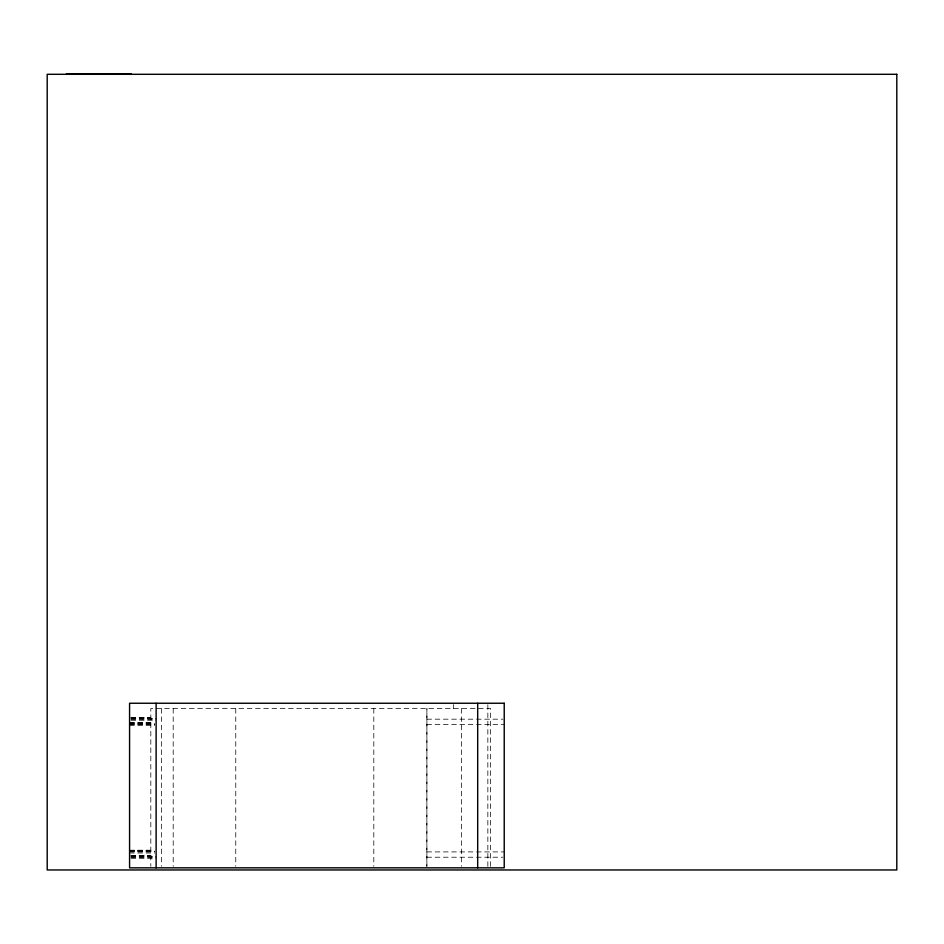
<?xml version="1.0" encoding="UTF-8"?>
<svg xmlns="http://www.w3.org/2000/svg" width="944" height="944" viewBox="0 0 944 944"><rect width="100%" height="100%" fill="white"/><g stroke="black" fill="none" stroke-linecap="round" stroke-linejoin="round"><path stroke-width="0.71" stroke-dasharray="4.72 3.54" d="M130.992 717.464L150.816 717.464M130.992 717.7L150.816 717.523M130.992 717.924L150.816 717.924M130.992 718.372L156.126 718.455M131.051 718.915L156.126 718.915M130.992 719.175L156.126 719.175M426.889 719.175L502.869 719.175M131.051 720.272L156.126 720.272M129.576 722.774L150.816 722.774M129.576 722.833L150.816 722.833M129.576 723.234L150.816 723.234M129.576 723.765L154.651 723.765M129.576 724.225L154.651 724.225M129.576 724.485L154.651 724.485M426.889 724.485L504.226 724.485M129.576 725.582L154.651 725.582M129.576 850.202L150.816 850.202M129.576 850.438L150.816 850.438M129.576 850.65L150.816 850.65M129.576 851.11L154.651 851.181M129.576 851.641L154.651 851.641M129.576 851.913L154.651 851.913M426.889 851.913L504.226 851.913M129.576 852.998L154.651 852.998M130.992 855.571L150.816 855.5M130.992 855.748L150.816 855.748M130.992 855.96L150.816 855.96M130.992 856.42L156.126 856.491M131.051 856.951L156.126 856.951M130.992 857.223L156.126 857.223M426.889 857.223L502.869 857.223M131.051 858.308L156.126 858.308M490.62 866.356L490.62 708.555L150.816 708.555L150.816 866.356M487.847 704.72L487.847 866.368M461.415 708.555L461.415 866.356M453.45 704.578L453.45 708.555M373.812 708.555L373.812 866.356M235.764 708.555L235.764 866.356M173.2 708.555L173.2 866.356M161.436 708.555L161.436 866.356M426.9 866.356L426.9 708.555L426.841 866.356"/><path stroke-width="1.42" d="M66.304 74.033L131.334 74.033M477.688 703.245L477.688 867.831M156.126 703.245L156.126 867.831M896.8 74.305L47.2 74.305L47.2 869.967L896.8 869.967L896.8 74.305M504.226 703.245L129.576 703.245L129.576 867.831L504.226 867.831L504.226 703.245"/></g></svg>
